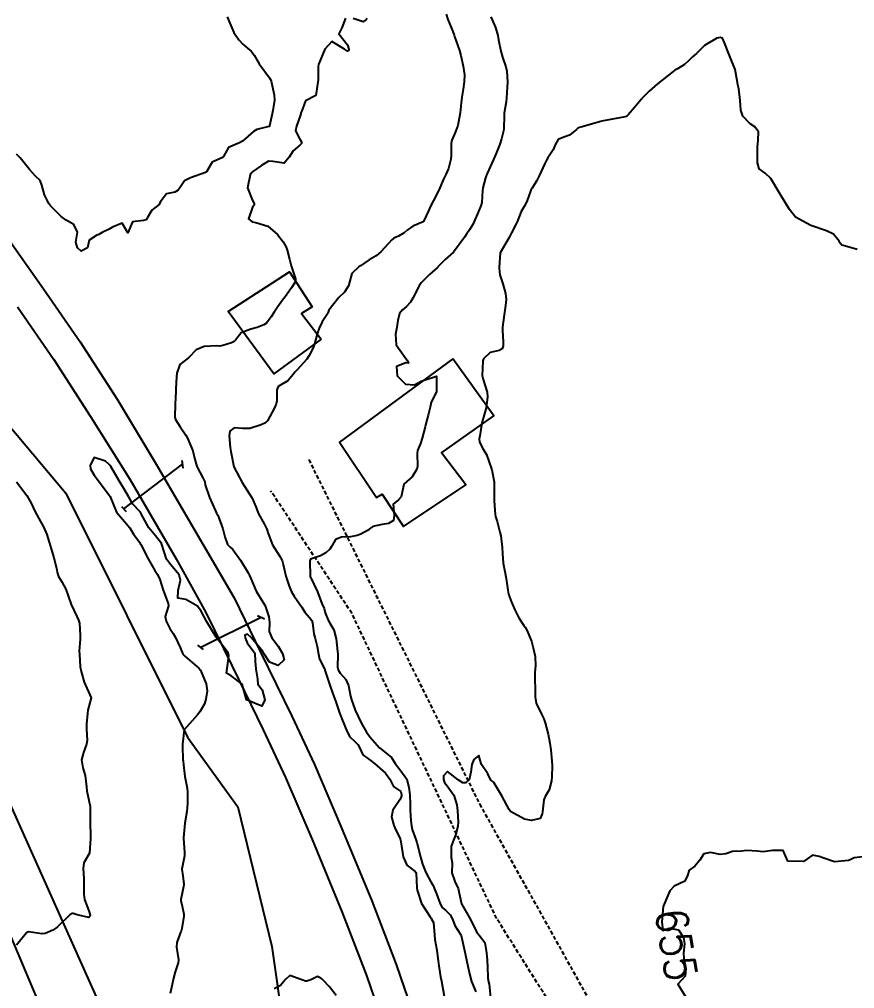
# Model space of a CAD drawing. Header units: metres. Extents: x 292545 to 299085, y 7450245 to 7463078.
# Drawn here: x 296622.6 to 296730.3, y 7461334.9 to 7461459.8 of the extents above; entities that cross this region are included whole.
import ezdxf
from ezdxf.enums import TextEntityAlignment as Align

# ---------------------------------------------------------------- set-up
doc = ezdxf.new("R2010")
doc.units = ezdxf.units.M
doc.linetypes.add('DASHED', pattern=[0.75, 0.5, -0.25])
for name, color, linetype in [('Cotas', 45, 'Continuous'), ('Curvas de Nivel 1m', 11, 'Continuous'), ('Curvas de Nivel 5m', 15, 'Continuous'), ('Edificações', 30, 'Continuous'), ('Hidrografia', 140, 'Continuous'), ('Linha Férrea', 20, 'Continuous'), ('Pórtico', 62, 'Continuous'), ('Vias Primárias', 230, 'Continuous'), ('Vias Secundárias', 230, 'DASHED')]:
    doc.layers.add(name, color=color, linetype=linetype)
doc.styles.add('Style-STANDARD', font='STANDARD.shx')

msp = doc.modelspace()

# ---------------------------------------------------------------- linework, layer by layer
at = {"layer": 'Curvas de Nivel 1m', "flags": 128}
for points, elevation in [([(296664.67, 7461459.98), (296664.18, 7461458.74), (296663.78, 7461457.99), (296664.91, 7461456.56), (296665.08, 7461455.98), (296665.07, 7461455.81), (296664.9, 7461455.76), (296664.53, 7461455.98), (296662.91, 7461457), (296661.98, 7461456.01), (296661.38, 7461454.52), (296661.16, 7461454.03), (296661.13, 7461453.78), (296661.13, 7461452.03), (296660.83, 7461450.03), (296659.51, 7461449.35), (296659.01, 7461448.05), (296658.96, 7461447.88), (296658.8, 7461447.4), (296658.35, 7461446.06), (296658.2, 7461445.48), (296658.77, 7461444.41), (296658.99, 7461444.05), (296658.97, 7461443.84), (296658.76, 7461443.63), (296657.93, 7461442.88), (296657.41, 7461442.07), (296656.73, 7461441.3), (296655.29, 7461441.53), (296654.73, 7461441.55), (296653.82, 7461441.01), (296652.71, 7461440.24), (296652.57, 7461440.12), (296652.37, 7461439.78), (296652.02, 7461438.13), (296652.67, 7461436.47), (296652.89, 7461436.12), (296652.88, 7461435.9), (296652.66, 7461435.62), (296652.14, 7461434.13), (296652.64, 7461433.73), (296653.1, 7461433.65), (296654.63, 7461433.17), (296655.89, 7461432.09), (296656.6, 7461431.18), (296657.01, 7461430.49), (296657.14, 7461430.07), (296657.43, 7461428.92), (296657.65, 7461428.06), (296658.21, 7461426.4), (296658.21, 7461426.06), (296657.68, 7461425.21), (296656.86, 7461424.07), (296656.52, 7461423.63), (296655.87, 7461422.73), (296655.47, 7461422.09), (296655.09, 7461421.5), (296654.48, 7461420.69), (296654.14, 7461420.44), (296653.27, 7461420.12), (296652.47, 7461419.9), (296651.2, 7461419.41), (296650.46, 7461418.49), (296650.3, 7461418.3), (296649.98, 7461418.15), (296648.84, 7461417.78), (296648.45, 7461417.7), (296648.02, 7461417.75), (296646.45, 7461417.68), (296645.43, 7461417.23), (296644.43, 7461416.22), (296643.29, 7461415.36), (296642.91, 7461414.23), (296642.86, 7461413.77), (296642.77, 7461412.24), (296642.77, 7461411.85), (296642.7, 7461410.24), (296642.66, 7461408.57), (296642.75, 7461408.24), (296643.37, 7461407.29), (296644.09, 7461406.22), (296644.31, 7461405.85), (296645, 7461404.21), (296645.2, 7461403.29), (296645.5, 7461402.21), (296646.25, 7461400.73), (296646.46, 7461400.41), (296646.53, 7461400.2), (296646.59, 7461399.85), (296647.14, 7461398.19), (296647.89, 7461396.49), (296648.05, 7461396.18), (296648.19, 7461395.91), (296648.86, 7461394.17), (296649.1, 7461393.11), (296649.44, 7461392.16), (296649.78, 7461391.79), (296650.14, 7461391.48), (296651.14, 7461390.14), (296652.1, 7461388.5), (296652.3, 7461388.13), (296652.46, 7461387.76), (296653.15, 7461386.12), (296654.06, 7461384.67), (296654.28, 7461384.33), (296654.36, 7461384.11), (296654.77, 7461382.83), (296654.86, 7461382.1), (296654.83, 7461380.92), (296655.16, 7461380.09), (296655.99, 7461379.04), (296656.52, 7461378.07), (296656.77, 7461377.26), (296655.96, 7461376.55), (296654.85, 7461376.99), (296654.13, 7461378.11), (296653.98, 7461378.34), (296652.52, 7461380.12), (296652.01, 7461380.58), (296651.69, 7461380.45), (296651.71, 7461380.13), (296651.99, 7461379.47), (296652.96, 7461378.12), (296653.02, 7461377.06), (296653.1, 7461376.12), (296653.3, 7461374.76), (296653.37, 7461374.12), (296653.92, 7461373.42), (296654.27, 7461372.1), (296653.89, 7461371.31), (296651.9, 7461372.13), (296651.32, 7461374.14), (296649.94, 7461375.23), (296649.34, 7461375.55), (296649.39, 7461376.16), (296649.63, 7461377.81), (296649.52, 7461378.16), (296648, 7461380.18), (296646.77, 7461382.19), (296646.04, 7461383.53), (296645.58, 7461384.2), (296644.06, 7461385.07), (296643.04, 7461385.21), (296643.09, 7461386.23), (296643.39, 7461387.53), (296643.21, 7461388.23), (296642.11, 7461389.58), (296641.57, 7461390.26), (296641.32, 7461391.06), (296640.95, 7461392.26), (296640.15, 7461393.28), (296639.32, 7461394.28), (296638.3, 7461396.18), (296638.25, 7461396.29), (296638.19, 7461396.35), (296637.26, 7461397.36), (296636.69, 7461398.31), (296636.23, 7461399.15), (296635.48, 7461400.33), (296634.42, 7461402.18), (296634.32, 7461402.34), (296634.26, 7461402.4), (296633.71, 7461402.9), (296632.27, 7461403.35), (296631.77, 7461402.37), (296631.78, 7461401.89), (296632.25, 7461401.06), (296632.82, 7461400.35), (296634.22, 7461398.51), (296634.33, 7461398.34), (296634.36, 7461398.19), (296635.13, 7461396.33), (296636.17, 7461395.09), (296636.85, 7461394.31), (296637.34, 7461393.49), (296638.14, 7461392.39), (296638.21, 7461392.29), (296638.27, 7461392.16), (296639.23, 7461390.28), (296640.1, 7461388.81), (296640.44, 7461388.27), (296640.72, 7461387.63), (296641.14, 7461386.26), (296641.79, 7461384.52), (296641.83, 7461384.25), (296641.42, 7461382.87), (296641.55, 7461382.25), (296642.01, 7461381.33), (296642.43, 7461380.67), (296642.7, 7461380.24), (296643.36, 7461378.85), (296643.6, 7461378.23), (296643.73, 7461377.98), (296643.97, 7461377.74), (296645.75, 7461376.2), (296645.95, 7461375.93), (296646.72, 7461374.19), (296646.83, 7461373.28), (296646.64, 7461372.19), (296646.47, 7461371.62), (296645.89, 7461370.58), (296645.59, 7461370.2), (296643.86, 7461368.23), (296643.65, 7461366.42), (296643.65, 7461366.23), (296643.71, 7461364.33), (296643.72, 7461364.23), (296643.8, 7461363.34), (296643.95, 7461362.23), (296644.27, 7461360.72), (296644.31, 7461360.22), (296644.29, 7461358.76), (296644.27, 7461358.22), (296644.22, 7461357.73), (296643.97, 7461356.23), (296643.78, 7461354.32), (296643.79, 7461354.23), (296643.92, 7461352.48), (296643.92, 7461352.23), (296643.9, 7461352), (296643.65, 7461350.72), (296643.56, 7461350.32), (296643.56, 7461350.23), (296643.64, 7461349.72), (296643.8, 7461348.4), (296643.8, 7461348.23), (296643.78, 7461348.07), (296643.61, 7461347.21), (296643.44, 7461346.39), (296643.44, 7461346.23), (296643.59, 7461345.51), (296643.83, 7461344.48), (296643.83, 7461344.23), (296643.56, 7461342.63), (296643.48, 7461342.31), (296643.45, 7461342.23), (296642.91, 7461340.85), (296642.86, 7461340.24), (296643.13, 7461338.61), (296643.11, 7461338.23), (296642.7, 7461337.03), (296642.5, 7461336.24), (296642.31, 7461335.4), (296642.05, 7461334.24)], 659), ([(296677.63, 7461460.5), (296677.86, 7461459.83), (296678.48, 7461458.26), (296678.65, 7461457.81), (296678.72, 7461457.61), (296678.92, 7461457.05), (296679.33, 7461455.81), (296679.5, 7461455.2), (296679.81, 7461453.8), (296679.98, 7461452.68), (296679.96, 7461451.8), (296679.81, 7461450.83), (296679.63, 7461449.8), (296679.55, 7461449.08), (296679.42, 7461447.81), (296679.11, 7461446.14), (296679.01, 7461445.82), (296678.78, 7461445.24), (296678.34, 7461444.25), (296678.25, 7461443.83), (296678.26, 7461442.3), (296678.23, 7461441.82), (296677.94, 7461440.61), (296677.58, 7461439.83), (296677.28, 7461439.26), (296676.68, 7461437.84), (296676, 7461436.51), (296675.67, 7461435.85), (296675.34, 7461435.17), (296674.76, 7461433.86), (296674.72, 7461433.78), (296674.64, 7461433.72), (296673.35, 7461433.16), (296672.62, 7461432.65), (296672.21, 7461432.31), (296671.5, 7461431.9), (296670.88, 7461431.63), (296670.61, 7461431.43), (296669.24, 7461429.93), (296668.59, 7461429.36), (296667.69, 7461428.84), (296666.57, 7461428.05), (296666.52, 7461428.02), (296666.41, 7461427.96), (296665.47, 7461427.06), (296665.17, 7461425.97), (296665.04, 7461425.47), (296664.53, 7461424.68), (296663.79, 7461423.99), (296662.51, 7461422.35), (296662.44, 7461422.08), (296662.41, 7461422.01), (296661.66, 7461420.85), (296661.27, 7461420.02), (296661.06, 7461419.43), (296660.66, 7461418.03), (296660.62, 7461417.86), (296660.44, 7461417.43), (296659.97, 7461416.49), (296659.66, 7461416.04), (296658.41, 7461414.68), (296658.11, 7461414.36), (296657.92, 7461414.06), (296657.24, 7461413.22), (296656.39, 7461412.76), (296655.97, 7461412.5), (296655.82, 7461412.09), (296655.8, 7461410.65), (296655.68, 7461410.09), (296655.22, 7461409.21), (296654.6, 7461408.1), (296654.49, 7461407.94), (296654.33, 7461407.81), (296653.77, 7461407.55), (296652.32, 7461407.1), (296651.36, 7461407.11), (296650.32, 7461407.17), (296649.73, 7461406.75), (296649.66, 7461406.16), (296649.79, 7461404.65), (296649.88, 7461404.15), (296650.26, 7461402.15), (296651.33, 7461400.14), (296652.22, 7461398.7), (296652.61, 7461398.12), (296653.09, 7461397.01), (296653.43, 7461396.11), (296654.17, 7461394.81), (296654.52, 7461394.1), (296654.69, 7461393.56), (296655.23, 7461392.09), (296656.13, 7461390.67), (296656.49, 7461390.08), (296656.64, 7461389.55), (296656.95, 7461388.07), (296657.38, 7461386.77), (296657.69, 7461386.06), (296658.06, 7461385.5), (296659.01, 7461384.05), (296659.4, 7461383.4), (296660.03, 7461382.74), (296660.33, 7461382.33), (296660.41, 7461382.03), (296660.59, 7461380.61), (296660.73, 7461380.02), (296661.01, 7461378.99), (296661.17, 7461378.02), (296661.31, 7461377.36), (296661.95, 7461376.1), (296661.99, 7461376.01), (296662, 7461375.96), (296662.62, 7461374), (296663.02, 7461372.9), (296663.35, 7461372), (296663.89, 7461370.45), (296664, 7461370.1), (296664.04, 7461369.99), (296664.18, 7461369.68), (296664.85, 7461367.97), (296665.21, 7461367.33), (296665.84, 7461366.75), (296666.23, 7461366.36), (296666.45, 7461365.96), (296666.9, 7461365.03), (296667.82, 7461364.34), (296668.39, 7461363.93), (296669.79, 7461362.65), (296670.37, 7461361.91), (296670.83, 7461360.96), (296671.77, 7461360.29), (296671.89, 7461359.89), (296671.89, 7461359.76), (296671.76, 7461359.35), (296670.75, 7461357.9), (296670.59, 7461357.05), (296670.88, 7461355.9), (296671.14, 7461355.33), (296671.7, 7461354.26), (296671.76, 7461353.96), (296671.77, 7461353.9), (296671.8, 7461353.79), (296672.1, 7461351.89), (296672.57, 7461350.81), (296673.64, 7461349.98), (296673.72, 7461349.87), (296673.76, 7461349.75), (296673.86, 7461347.87), (296673.89, 7461347.6), (296674.45, 7461345.86), (296675.58, 7461344.12), (296675.68, 7461343.96), (296675.75, 7461343.85), (296676, 7461343.41), (296676.11, 7461341.84), (296676.15, 7461341.24), (296676.41, 7461339.84), (296676.56, 7461338.79), (296676.68, 7461337.84), (296676.9, 7461336.42), (296677.01, 7461335.83), (296677.38, 7461333.91)], 658), ([(296683.36, 7461460.17), (296683.56, 7461459.76), (296683.99, 7461458.81), (296684.28, 7461457.75), (296684.38, 7461457.21), (296684.67, 7461455.74), (296684.89, 7461454.98), (296685.31, 7461453.74), (296685.43, 7461453.17), (296685.52, 7461451.73), (296685.5, 7461451.08), (296685.42, 7461449.73), (296685.36, 7461449.19), (296685.11, 7461447.74), (296685.09, 7461447.45), (296685.06, 7461445.74), (296685.03, 7461445.49), (296684.77, 7461444.42), (296684.56, 7461443.74), (296684.02, 7461442.47), (296683.71, 7461441.76), (296682.9, 7461439.96), (296682.82, 7461439.77), (296682.8, 7461439.68), (296682.71, 7461439.42), (296682.34, 7461438.13), (296682.29, 7461437.77), (296682.22, 7461436.23), (296682.11, 7461435.78), (296681.67, 7461434.77), (296681.23, 7461433.78), (296681.04, 7461433.38), (296680.63, 7461432.71), (296680.26, 7461432.15), (296680.02, 7461431.8), (296678.59, 7461429.82), (296677.51, 7461428.9), (296676.57, 7461427.93), (296676.53, 7461427.88), (296676.49, 7461427.84), (296675.47, 7461426.94), (296674.55, 7461426.02), (296674.47, 7461425.94), (296674.39, 7461425.86), (296674.16, 7461425.49), (296673.32, 7461423.88), (296673.03, 7461423.37), (296672.51, 7461422.82), (296672.01, 7461422.39), (296671.63, 7461421.9), (296671.38, 7461421.01), (296671.23, 7461419.9), (296671.11, 7461419.26), (296671.18, 7461417.9), (296672.43, 7461416.1), (296672.61, 7461415.89), (296672.78, 7461415.53), (296672.42, 7461415.55), (296671.24, 7461415.08), (296671.31, 7461413.9), (296672.39, 7461412.81), (296673.56, 7461412.71), (296674.4, 7461413.18), (296676.4, 7461413.84), (296676.38, 7461411.84), (296675.71, 7461410.5), (296675.55, 7461409.85), (296675.32, 7461408.83), (296675.03, 7461407.86), (296674.9, 7461407.29), (296674.55, 7461405.87), (296674.3, 7461405.18), (296673.91, 7461404.25), (296673.87, 7461403.87), (296673.91, 7461402.23), (296673.85, 7461401.87), (296673.25, 7461400.88), (296672.23, 7461399.98), (296672.19, 7461399.94), (296672.17, 7461399.89), (296671.83, 7461398.28), (296671.47, 7461397.9), (296670.79, 7461397.32), (296670.93, 7461395.9), (296670.84, 7461395.25), (296670.18, 7461394.85), (296669.38, 7461394.73), (296668.17, 7461394.46), (296667.86, 7461394.25), (296667.49, 7461393.95), (296666.64, 7461393.47), (296666.16, 7461393.29), (296665.31, 7461393.13), (296664.15, 7461393.09), (296663.37, 7461392.78), (296662.93, 7461392), (296662.63, 7461391.52), (296662.13, 7461391.05), (296661.45, 7461390.7), (296660.13, 7461390.26), (296660.04, 7461390.03), (296660.09, 7461388.03), (296661.05, 7461386.02), (296661.65, 7461384.41), (296661.86, 7461384.01), (296661.91, 7461383.88), (296662.04, 7461383.34), (296662.42, 7461382.4), (296662.65, 7461382), (296663.13, 7461381.12), (296663.43, 7461380), (296663.62, 7461378.35), (296663.65, 7461377.99), (296663.64, 7461376.31), (296663.7, 7461375.99), (296663.95, 7461375.57), (296664.71, 7461374.75), (296665.05, 7461373.97), (296665.31, 7461372.57), (296665.49, 7461371.97), (296665.59, 7461371.66), (296665.89, 7461370.8), (296666.27, 7461369.96), (296666.66, 7461369.16), (296667.36, 7461367.94), (296667.57, 7461367.66), (296667.85, 7461367.32), (296669.03, 7461365.93), (296669.83, 7461365.27), (296670.58, 7461364.67), (296671.07, 7461363.9), (296671.8, 7461362.96), (296672.54, 7461361.88), (296672.83, 7461360.82), (296672.93, 7461359.88), (296672.97, 7461358.66), (296672.97, 7461357.88), (296673.09, 7461356.51), (296673.16, 7461355.88), (296673.24, 7461355.41), (296673.7, 7461354.13), (296673.79, 7461353.87), (296673.83, 7461353.73), (296674.31, 7461351.86), (296674.58, 7461350.93), (296675, 7461349.86), (296675.63, 7461348.66), (296675.95, 7461348.17), (296676.1, 7461347.84), (296676.36, 7461347.09), (296676.86, 7461345.83), (296677.12, 7461345.36), (296677.58, 7461344.94), (296678.16, 7461344.4), (296678.44, 7461343.82), (296678.76, 7461343.01), (296679.51, 7461341.8), (296679.55, 7461341.72), (296679.99, 7461339.8), (296680.13, 7461339.18), (296680.41, 7461337.79), (296680.66, 7461336.61), (296680.91, 7461335.79), (296681.46, 7461334.49)], 657), ([(296667.45, 7461459.95), (296667.23, 7461459.68), (296666.95, 7461459.53), (296665.66, 7461459.97)], 659), ([(296730.6, 7461430.17), (296729.24, 7461430.58), (296728.61, 7461430.73), (296728.38, 7461430.99), (296728.26, 7461431.23), (296727.54, 7461432.15), (296726.63, 7461432.59), (296724.63, 7461433.27), (296722.65, 7461434.35), (296721.86, 7461435.31), (296720.68, 7461437.32), (296719.44, 7461439.33), (296718.72, 7461440), (296717.96, 7461440.59), (296717.73, 7461441.36), (296717.74, 7461442.35), (296717.76, 7461443.35), (296717.84, 7461444.28), (296717.87, 7461445.35), (296717.4, 7461445.97), (296716.79, 7461446.37), (296715.84, 7461447.38), (296715.59, 7461448.15), (296715.49, 7461449.38), (296715.33, 7461450.9), (296715.23, 7461451.38), (296715.16, 7461451.69), (296714.87, 7461453.39), (296714.06, 7461455.4), (296713.5, 7461456.82), (296713.23, 7461457.41), (296712.92, 7461457.49), (296712.51, 7461457.42), (296710.91, 7461456.47), (296710.4, 7461455.95), (296709.89, 7461455.45), (296709.35, 7461455), (296708.89, 7461454.52), (296708.33, 7461454.01), (296707.42, 7461453.47), (296707.08, 7461453.27), (296706.87, 7461453.1), (296704.85, 7461451.51), (296703.77, 7461450.6), (296702.83, 7461449.66), (296702.78, 7461449.58), (296702.74, 7461449.53), (296701.88, 7461448.47), (296701.07, 7461447.55), (296700.95, 7461447.4), (296700.8, 7461447.31), (296700.47, 7461447.23), (296698.8, 7461446.92), (296697.68, 7461446.71), (296696.79, 7461446.45), (296695.13, 7461445.97), (296694.79, 7461445.89), (296694.61, 7461445.81), (296694.42, 7461445.63), (296693.51, 7461444.9), (296692.77, 7461444.66), (296692.05, 7461444.37), (296691.68, 7461443.66), (296691.4, 7461443.01), (296690.74, 7461441.99), (296690.54, 7461441.67), (296690.32, 7461441.27), (296689.61, 7461439.69), (296689.32, 7461439.07), (296688.69, 7461438.09), (296688.54, 7461437.84), (296688.48, 7461437.7), (296688.01, 7461436.37), (296687.66, 7461435.71), (296687.31, 7461435.06), (296686.76, 7461433.72), (296686.72, 7461433.64), (296686.64, 7461433.49), (296686.05, 7461432.3), (296685.73, 7461431.73), (296684.59, 7461429.75), (296684.47, 7461427.85), (296684.47, 7461427.75), (296684.56, 7461426.91), (296684.91, 7461425.74), (296685.28, 7461424.49), (296685.34, 7461423.74), (296685.29, 7461422.96), (296685.12, 7461421.74), (296684.9, 7461420.16), (296684.9, 7461419.74), (296684.99, 7461418.28), (296684.97, 7461417.74), (296684.84, 7461417.35), (296684.44, 7461417.13), (296683.3, 7461416.9), (296682.43, 7461416.07), (296682.36, 7461415.84), (296682.35, 7461415.77), (296682.28, 7461413.89), (296682.3, 7461413.77), (296682.4, 7461413.41), (296682.89, 7461411.76), (296682.95, 7461411.18), (296682.77, 7461409.77), (296682.68, 7461409.44), (296682.34, 7461408.27), (296682.24, 7461407.77), (296681.95, 7461406.13), (296681.89, 7461405.78), (296681.91, 7461405.39), (296682.29, 7461404.58), (296682.81, 7461403.76), (296683.13, 7461402.9), (296683.5, 7461401.76), (296683.79, 7461400.2), (296683.8, 7461399.75), (296683.82, 7461398.15), (296683.82, 7461397.75), (296683.93, 7461396.02), (296683.99, 7461395.75), (296684.18, 7461395.1), (296684.56, 7461393.75), (296684.67, 7461393.24), (296684.83, 7461391.74), (296684.87, 7461391), (296684.99, 7461389.74), (296685.18, 7461388.66), (296685.35, 7461387.74), (296685.55, 7461386.26), (296685.67, 7461385.73), (296686.06, 7461384.72), (296686.47, 7461383.72), (296686.98, 7461382.67), (296687.64, 7461381.71), (296687.8, 7461381.49), (296688.02, 7461381.11), (296688.61, 7461379.69), (296688.84, 7461378.84), (296689.08, 7461377.69), (296689.15, 7461376.5), (296689.06, 7461375.69), (296689.05, 7461374.58), (296689.1, 7461373.69), (296689.1, 7461372.5), (296689.24, 7461371.69), (296689.89, 7461370.27), (296690.2, 7461369.68), (296690.39, 7461369.16), (296690.76, 7461367.67), (296690.98, 7461366.53), (296691.12, 7461365.67), (296691.26, 7461364.22), (296691.28, 7461363.67), (296691.25, 7461362.2), (296691.21, 7461361.67), (296690.91, 7461360.53), (296690.39, 7461359.67), (296690.2, 7461359.23), (296690.03, 7461357.68), (296689.99, 7461357.42), (296689.72, 7461356.83), (296688.6, 7461356.57), (296687.72, 7461356.74), (296685.93, 7461357.73), (296685.74, 7461357.96), (296684.78, 7461359.74), (296683.78, 7461361.45), (296683.63, 7461361.6), (296683.4, 7461361.76), (296682.98, 7461362.58), (296682.18, 7461363.77), (296682.08, 7461364.04), (296681.82, 7461364.93), (296681.19, 7461364.42), (296680.94, 7461363.79), (296680.8, 7461362.79), (296680.6, 7461361.79), (296680.18, 7461361.4), (296679.78, 7461361.41), (296679.18, 7461361.81), (296677.8, 7461362.86), (296677.3, 7461362.32), (296677.29, 7461361.83), (296677.41, 7461361.45), (296677.77, 7461361.01), (296678.61, 7461359.81), (296678.99, 7461358.56), (296679.08, 7461357.81), (296679.18, 7461356.34), (296679.14, 7461355.81), (296678.82, 7461354.69), (296678.47, 7461353.81), (296678.29, 7461353.2), (296678.29, 7461351.81), (296678.38, 7461351.09), (296678.37, 7461349.81), (296678.73, 7461348.71), (296679.15, 7461347.8), (296679.59, 7461345.8), (296680.76, 7461343.79), (296681.55, 7461342.21), (296681.87, 7461341.78), (296682.59, 7461340.82), (296682.79, 7461339.76), (296682.87, 7461339.12), (296682.96, 7461337.76), (296682.99, 7461336.25), (296683.08, 7461335.76), (296683.15, 7461335.44), (296683.34, 7461333.76)], 656), ([(296663.45, 7461333.99), (296662.6, 7461335.13), (296661.73, 7461336.02), (296661.61, 7461336.14), (296661.49, 7461336.25), (296661.05, 7461336.46), (296660.17, 7461336.03), (296659.66, 7461335.86), (296659.48, 7461335.85), (296659.03, 7461336.04), (296657.49, 7461336.56), (296656.91, 7461336.07), (296656.26, 7461335.29), (296655.46, 7461334.88)], 658)]:
    msp.add_lwpolyline(points, dxfattribs=dict(at, elevation=elevation))
at = {"layer": 'Curvas de Nivel 5m', "flags": 128}
for points, elevation in [([(296649.39, 7461460.17), (296649.75, 7461459.35), (296650.28, 7461458.16), (296650.91, 7461457.22), (296651.42, 7461456.65), (296652.01, 7461456.13), (296652.51, 7461455.74), (296652.89, 7461455.22), (296653.55, 7461454.11), (296654.86, 7461452.3), (296654.99, 7461452.1), (296655.07, 7461451.88), (296655.44, 7461450.09), (296655.49, 7461449.43), (296655.3, 7461448.1), (296655.21, 7461447.68), (296654.87, 7461446.1), (296654.84, 7461446.04), (296654.78, 7461446.02), (296653.24, 7461445.65), (296652.78, 7461445.38), (296651.37, 7461444.14), (296650.99, 7461443.91), (296650.76, 7461443.83), (296649.58, 7461443.33), (296648.92, 7461442.17), (296648.85, 7461442.05), (296648.73, 7461441.99), (296647.46, 7461441.45), (296646.74, 7461440.19), (296646.73, 7461440.17), (296646.71, 7461440.16), (296646.62, 7461440.1), (296644.7, 7461439.42), (296643.9, 7461439.03), (296643.39, 7461438.23), (296643.09, 7461437.84), (296642.68, 7461437.58), (296641.58, 7461437.35), (296640.79, 7461436.27), (296640.66, 7461435.98), (296639.68, 7461435.25), (296639.14, 7461434.28), (296638.95, 7461433.98), (296638.64, 7461433.93), (296637.19, 7461433.75), (296636.62, 7461432.31), (296635.89, 7461433.57), (296634.63, 7461433.04), (296634.18, 7461432.79), (296633.29, 7461432.35), (296632.86, 7461432.12), (296632.62, 7461432.04), (296631.62, 7461431.37), (296631.41, 7461430.38), (296630.59, 7461429.96), (296630.13, 7461430.39), (296629.9, 7461431.1), (296630.11, 7461432.4), (296629.65, 7461433.41), (296628.64, 7461433.97), (296628.03, 7461434.42), (296626.66, 7461435.78), (296626.39, 7461436.16), (296626.25, 7461436.44), (296625.88, 7461437.24), (296625.51, 7461438.45), (296625.3, 7461439.05), (296624.7, 7461439.63), (296623.93, 7461440.47), (296622.74, 7461441.98), (296622.27, 7461442.48)], 660), ([(296622.24, 7461400.24), (296623.61, 7461398.47), (296624.2, 7461397.37), (296624.61, 7461396.46), (296625.15, 7461395.48), (296625.75, 7461394.44), (296626.16, 7461393.43), (296626.45, 7461392.44), (296626.86, 7461391.16), (296627.07, 7461390.43), (296627.41, 7461389.11), (296627.56, 7461388.42), (296627.69, 7461388.02), (296628.08, 7461387.34), (296628.62, 7461386.4), (296628.93, 7461385.53), (296629.29, 7461384.4), (296630.03, 7461382.84), (296630.26, 7461382.39), (296630.38, 7461382.02), (296630.48, 7461380.39), (296630.45, 7461379.93), (296630.35, 7461378.39), (296630.36, 7461378.01), (296630.48, 7461376.38), (296630.58, 7461375.76), (296630.99, 7461374.38), (296631.9, 7461372.37), (296631.47, 7461370.79), (296631.42, 7461370.37), (296631.28, 7461368.97), (296631.27, 7461368.38), (296631.35, 7461366.87), (296631.29, 7461366.38), (296630.89, 7461365.31), (296630.65, 7461364.38), (296630.82, 7461363.36), (296631.09, 7461362.38), (296631.27, 7461360.88), (296631.34, 7461360.37), (296631.74, 7461358.37), (296631.74, 7461356.37), (296631.79, 7461354.46), (296631.79, 7461354.37), (296631.8, 7461354.26), (296631.67, 7461352.37), (296630.93, 7461351.1), (296630.86, 7461350.38), (296630.92, 7461349.08), (296630.92, 7461348.38), (296630.92, 7461347.07), (296631.01, 7461346.38), (296631.58, 7461344.9), (296631.74, 7461344.37), (296631.73, 7461344.21), (296631.57, 7461344.04), (296630.09, 7461344.38), (296629.58, 7461344.55), (296629.42, 7461344.55), (296629.14, 7461344.4), (296627.56, 7461342.86), (296627.32, 7461342.66), (296626.93, 7461342.43), (296625.97, 7461342.01), (296625.55, 7461341.94), (296623.8, 7461342.2), (296623.55, 7461342.06), (296622.25, 7461340.48)], 660), ([(296731.67, 7461351.94), (296730.22, 7461351.75), (296729.67, 7461351.47), (296729.47, 7461351.41), (296727.66, 7461351.23), (296726.15, 7461351.73), (296725.67, 7461351.91), (296724.84, 7461352.1), (296723.66, 7461351.28), (296721.66, 7461351.3), (296721.06, 7461352.7), (296719.68, 7461352.7), (296718.49, 7461352.53), (296717.68, 7461352.59), (296716.37, 7461352.68), (296715.68, 7461352.62), (296714.51, 7461352.55), (296713.68, 7461352.27), (296712.92, 7461352.16), (296711.68, 7461352.43), (296710.83, 7461352.28), (296710.3, 7461351.44), (296709.65, 7461350.66), (296708.95, 7461350.16), (296708.74, 7461349.46), (296708.36, 7461348.73), (296707.63, 7461348.39), (296707.01, 7461348.09), (296706.46, 7461347.48), (296706.18, 7461346.91), (296705.59, 7461345.49), (296705.43, 7461343.49), (296705.56, 7461342.4), (296706.38, 7461342.66), (296707.56, 7461342.47), (296708.19, 7461341.46), (296708.32, 7461340.67), (296708.19, 7461339.46), (296708.23, 7461338.75), (296708.5, 7461337.46), (296708.44, 7461336.51), (296707.47, 7461335.47), (296708.74, 7461333.46)], 655)]:
    msp.add_lwpolyline(points, dxfattribs=dict(at, elevation=elevation))
at = {"layer": 'Edificações'}
for points in [[(296661.52, 7461418.62), (296655.43, 7461414.14), (296649.52, 7461422.2), (296657.43, 7461427.3), (296660.34, 7461422.79), (296658.98, 7461421.91)], [(296678.5, 7461416.08), (296663.9, 7461405.35), (296668.66, 7461398.18), (296669.36, 7461398.65), (296672.14, 7461394.47), (296680.18, 7461399.82), (296677.04, 7461403.94), (296683.75, 7461408.72)]]:
    msp.add_lwpolyline(points, close=True, dxfattribs=at)
at = {"layer": 'Hidrografia'}
msp.add_lwpolyline([(296219.99, 7461658.33), (296236.54, 7461652.99), (296302.05, 7461622.91), (296321.91, 7461616.04), (296337.45, 7461609.68), (296398.23, 7461583.47), (296425.81, 7461568.5), (296514.94, 7461512.89), (296544.22, 7461481.95), (296583.61, 7461450.88), (296607.1, 7461424.36), (296628.61, 7461398.76), (296644.28, 7461367.31), (296650.76, 7461358.34), (296655.18, 7461340.32), (296656.71, 7461329.43), (296668.98, 7461295.65), (296671.41, 7461294.21), (296670.2, 7461283.59), (296674.72, 7461275.5), (296675.69, 7461247.78)], dxfattribs=at)
at = {"layer": 'Linha Férrea', "linetype": 'Continuous'}
for points in [[(296621.16, 7461431.64), (296625.75, 7461425.1), (296630.46, 7461418.26), (296635.25, 7461410.86), (296640.27, 7461402.48), (296646.29, 7461392.18), (296650.29, 7461385.25), (296653.71, 7461378.26), (296657.75, 7461369.99), (296660.64, 7461363.76), (296664.11, 7461355.68), (296668.03, 7461346.19), (296671.19, 7461337.98), (296675.73, 7461324.7)], [(296622.39, 7461422.77), (296627.06, 7461415.98), (296631.81, 7461408.66), (296636.88, 7461400.58), (296642.85, 7461390.3), (296646.66, 7461383.36), (296650.03, 7461376.47), (296654.06, 7461368.23), (296656.91, 7461362.09), (296660.34, 7461354.09), (296664.23, 7461344.68), (296667.35, 7461336.59), (296671.85, 7461323.43)]]:
    msp.add_lwpolyline(points, dxfattribs=at)
at = {"layer": 'Pórtico'}
for points in [[(296636.09, 7461396.73), (296643.64, 7461402.48)], [(296643.57, 7461402.96), (296643.7, 7461401.99)], [(296635.81, 7461397.04), (296636.37, 7461396.41)], [(296645.94, 7461378.88), (296653.77, 7461382.77)], [(296653.32, 7461382.98), (296654.22, 7461382.55)], [(296645.57, 7461379.17), (296646.31, 7461378.6)]]:
    msp.add_lwpolyline(points, dxfattribs=at)
at = {"layer": 'Vias Primárias'}
for points in [[(296390.59, 7461575.87, 0.000017), (296427.55, 7461557.18, 0.000726), (296450.73, 7461545.51, -0.049818), (296466.77, 7461535.34, 0.001961), (296501.76, 7461508.16, -0.010894), (296522.66, 7461491.33), (296528.36, 7461486.85), (296533.35, 7461481.41), (296560.42, 7461450.56), (296591.17, 7461414.36), (296599.12, 7461405.3, -0.032911), (296606.73, 7461391.08), (296619.76, 7461362.29), (296636.51, 7461324.87), (296652.79, 7461281.91, 0.252984), (296670.31, 7461269.53, -0.027348), (296679.73, 7461269.83), (296695.95, 7461273.79), (296706.64, 7461278.69), (296712.06, 7461281.17, 0.386976), (296714.3, 7461290.22)], [(296875.36, 7461346.23), (296841.83, 7461326.26), (296784.72, 7461301.67), (296736.65, 7461285.36), (296708.09, 7461273.5), (296696.41, 7461269.65), (296680.49, 7461266.56, -0.067835), (296670.29, 7461263.1, -0.307867), (296646.51, 7461279.36), (296629.47, 7461322.78), (296613.87, 7461359.72), (296600.87, 7461388.44, 0.042845), (296593.33, 7461402.07), (296586.29, 7461410.17), (296555.61, 7461446.29), (296518.21, 7461486.66, 0.010732), (296497.83, 7461503.07, -0.001961), (296462.81, 7461530.27, 0.049818), (296447.84, 7461539.76, -0.000726), (296424.65, 7461551.44, -0.000017), (296387.69, 7461570.13, 0.028434)]]:
    msp.add_lwpolyline(points, format="xyb", dxfattribs=at)
at = {"layer": 'Vias Secundárias'}
msp.add_lwpolyline([(296659.92, 7461403.08), (296681.93, 7461358.69), (296703.49, 7461320.1), (296718.74, 7461298.83, 0.115021), (296727.11, 7461294.28, -5.216094)], format="xyb", dxfattribs=at)
msp.add_lwpolyline([(296714.3, 7461290.22), (296698.89, 7461320.45), (296684.12, 7461343.95), (296665.47, 7461383.27), (296655.03, 7461399.05)], dxfattribs=at)

# ---------------------------------------------------------------- texts
at = {"layer": 'Cotas', "style": 'Style-STANDARD'}
msp.add_text('655', height=4, rotation=279.149, dxfattribs=at).set_placement((296707.27, 7461340.58, 655), align=Align.MIDDLE_CENTER)

doc.saveas('drawing.dxf')
